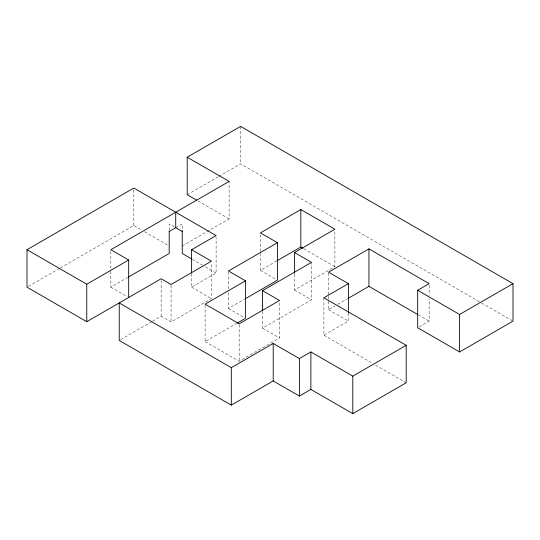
<?xml version="1.0" encoding="UTF-8"?>
<svg xmlns="http://www.w3.org/2000/svg" width="540" height="540" viewBox="0 0 540 540"><rect width="100%" height="100%" fill="white"/><g stroke="black" fill="none" stroke-linecap="round" stroke-linejoin="round"><path stroke-width="0.41" stroke-dasharray="2.7 2.03" d="M28.451 286.349L59.697 268.312M60.419 267.887L133.805 225.524L141.75 230.107M187.204 194.69L218.234 176.776M218.957 176.357L240.611 163.863L480.87 302.576M175.723 227.711L182.25 223.945L182.25 229.804M110.835 271.363L110.835 287.185L127.393 277.627M182.25 245.957L229.122 218.896L229.122 181.413M191.612 273.861L191.612 287.185L216.108 273.044L216.108 237.229M120.67 339.593L151.747 321.651M152.469 321.239L161.143 316.231L171.065 321.962L211.451 298.64L211.451 262.832M260.449 234.542L260.449 270.351L276.318 261.191M228.474 292.646L228.474 308.468L244.33 299.315M205.112 304.972L205.112 341.618L236.122 323.71M294.503 274.185L294.503 290.014L334.888 266.693L334.888 230.047M262.528 311.472L262.528 328.131L311.526 299.842L311.526 263.196M205.112 341.618L239.166 361.274L279.551 337.959L279.551 301.313M328.55 301.34L328.55 309.67L335.036 305.924M337.925 304.256L347.301 298.843M323.892 297.79L323.892 335.266L348.388 321.125L348.388 312.795M419.114 326.923L429.165 321.125L429.165 298.634M481.599 302.994L512.271 320.699M303.737 248.71L334.888 266.693M418.277 314.84L429.165 321.125M198.045 200.948L229.122 218.896M260.449 270.351L276.055 279.362M294.503 290.014L311.526 299.842M328.55 309.67L348.388 321.125M174.272 226.874L169.196 223.945L169.196 230.465M144.639 231.782L167.751 245.126M192.335 259.315L202.419 265.14M205.301 266.8L216.108 273.044M323.892 335.266L372.688 363.44M375.604 365.128L406.195 382.786M191.612 287.185L211.451 298.64M228.474 308.468L244.08 317.48M262.528 328.131L279.551 337.959M110.835 287.185L127.292 296.683M429.165 285.309L429.165 295.306M328.55 273.024L328.55 295.508M328.55 296.345L328.55 300.51M240.611 126.38L240.611 163.863M239.166 324.628L239.166 361.274M228.474 271.822L228.474 289.312M171.065 285.316L171.065 321.962M161.143 280.415L161.143 316.231M133.805 189.709L133.805 225.524M110.835 251.37L110.835 270.526"/><path stroke-width="0.81" d="M191.612 249.71L211.451 261.164L171.065 284.479L161.143 278.748L86.764 321.692L27 287.185L27 249.71L133.805 188.042L216.108 235.562L191.612 249.71L191.612 273.031M196.601 200.117L187.204 194.69L187.204 157.214L240.611 126.38L513 283.649L513 321.125L459.601 351.959L417.677 327.753L417.677 290.277L429.165 283.649L368.935 248.873L328.55 272.187L348.388 283.649L348.388 312.795M169.196 231.478L175.723 227.711L182.25 231.478M27 249.71L86.764 284.216L128.682 260.01L128.682 297.493M128.115 277.209L169.196 253.49L169.196 231.282M294.503 273.355L294.503 252.531L334.888 229.216L300.834 209.554L260.449 232.875L277.472 242.703L277.472 280.179L245.768 298.485M277.472 242.703L228.474 270.992L245.498 280.82L245.498 318.303L236.844 323.298M277.04 260.773L300.834 247.037L303.007 248.292M245.498 280.82L205.112 304.135L239.166 323.798L279.551 300.476L262.528 290.648L262.528 310.642M262.528 290.648L311.526 262.359L294.503 252.531M348.388 283.649L323.892 297.79L406.195 345.31L406.195 382.786L352.796 413.62L310.878 389.414L299.39 396.05L273.213 380.93L231.296 405.135L119.225 340.43L119.225 302.954L231.296 367.652L273.213 343.454L299.39 358.567L310.878 351.938L352.796 376.137L406.195 345.31M348.023 298.424L368.935 286.349L417.555 314.422M417.677 290.277L459.601 314.476L513 283.649M187.204 157.214L229.122 181.413L110.835 249.71L128.682 260.01M191.612 258.896L182.25 253.49L182.25 230.465M459.601 314.476L459.601 351.959M368.935 248.873L368.935 286.349M352.796 376.137L352.796 413.62M310.878 351.938L310.878 389.414M300.834 209.554L300.834 247.037M299.39 358.567L299.39 396.05M273.213 343.454L273.213 380.93M231.296 367.652L231.296 405.135M175.723 212.247L175.723 227.711M86.764 284.216L86.764 321.692"/></g></svg>
